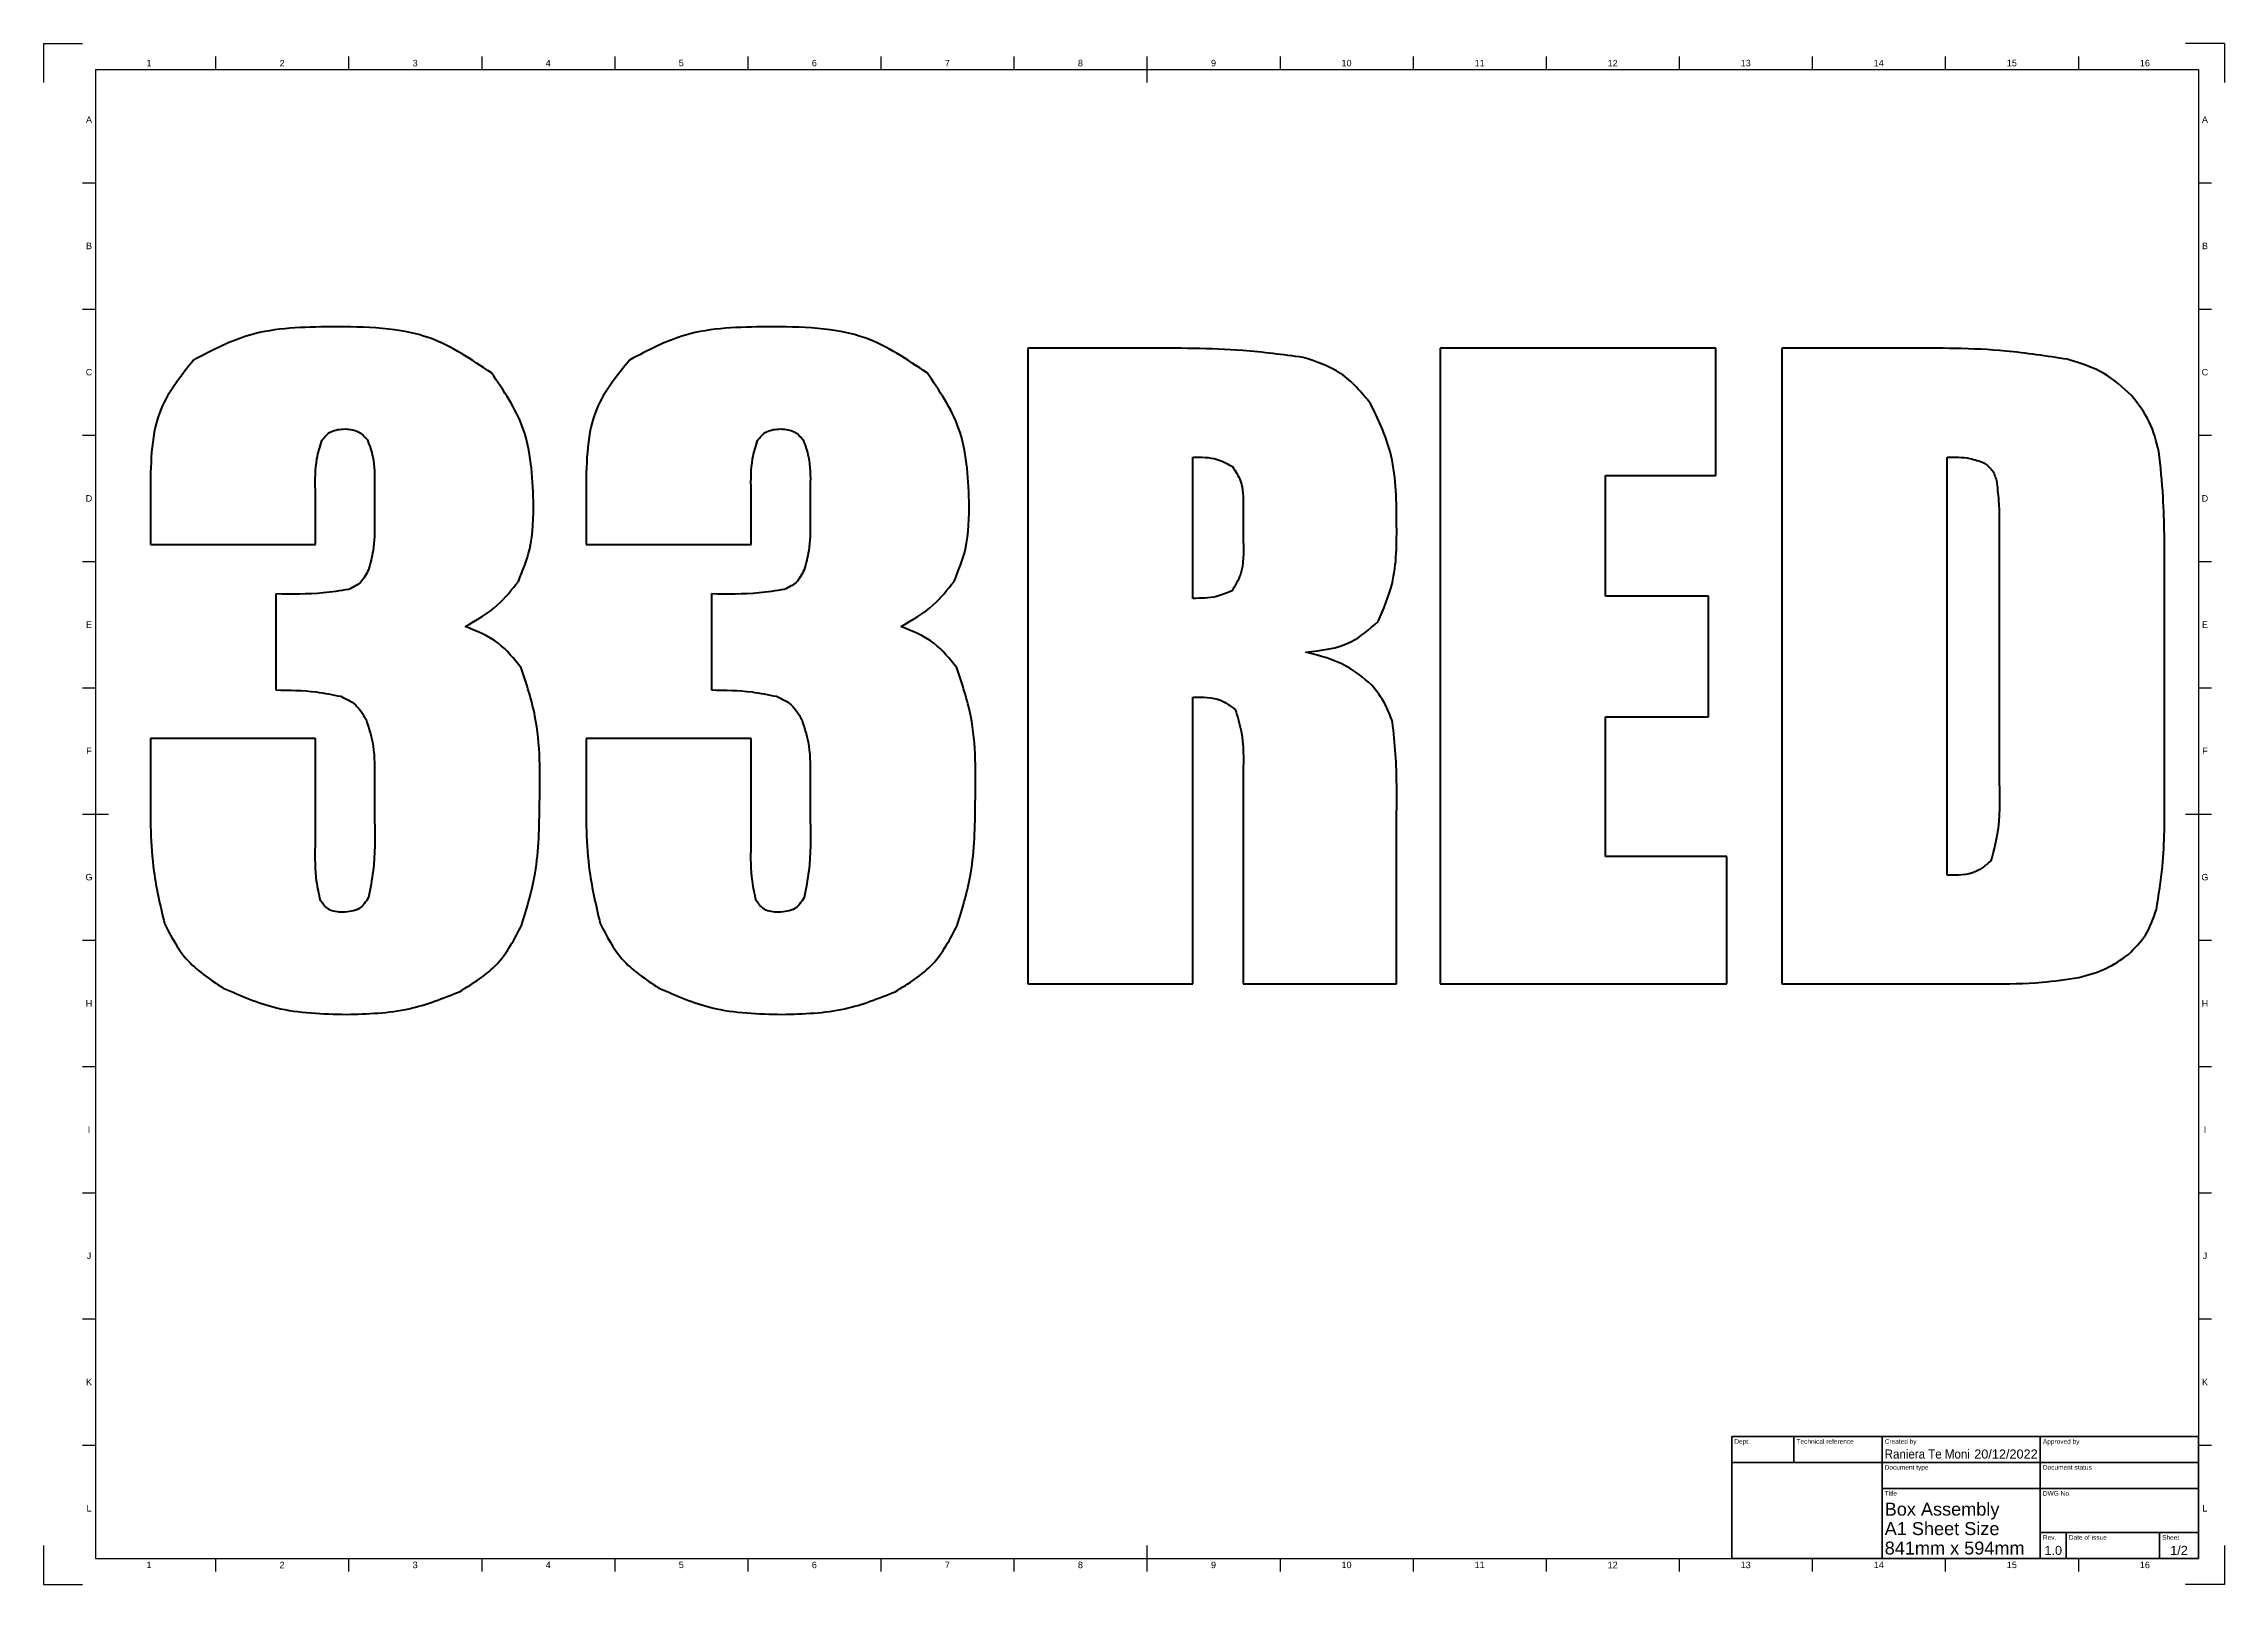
# Model space of a CAD drawing. Header units: millimetres. Extents: x 0 to 841, y 0 to 594.
import ezdxf
from ezdxf.enums import TextEntityAlignment as Align

# ---------------------------------------------------------------- set-up
doc = ezdxf.new("R2010")
doc.units = ezdxf.units.MM
doc.header["$LTSCALE"] = 0.75
for name, color, linetype, lineweight in [('BORDER', 7, 'Continuous', 25), ('TITLEBLOCK', 7, 'Continuous', 35), ('Visible', 7, 'Continuous', 50)]:
    doc.layers.add(name, color=color, linetype=linetype, lineweight=lineweight)
doc.styles.add('FusionTitle', font='arial.ttf')

# ---------------------------------------------------------------- blocks, each defined once
blk = doc.blocks.new('ISO_TITLEBLOCK')
at = {"layer": 'TITLEBLOCK'}
for p, q in [((0, 47), (-180, 47)), ((-180, 47), (-180, 0)), ((-156, 37), (-156, 47)), ((-122, 0), (-122, 47)), ((-61, 0), (-61, 47)), ((0, 0), (0, 47)), ((-180, 37), (0, 37)), ((-122, 27), (0, 27)), ((-61, 10), (0, 10)), ((-51, 0), (-51, 10)), ((-15, 0), (-15, 10)), ((-180, 0), (0, 0))]:
    blk.add_line(p, q, dxfattribs=at)
at = {"layer": 'TITLEBLOCK', "style": 'FusionTitle'}
for s, p in [('Dept.', (-179, 46)), ('Technical reference', (-155, 46)), ('Created by', (-121, 46)), ('Approved by', (-60, 46)), ('Document type', (-121, 36)), ('Document status', (-60, 36)), ('Title', (-121, 26)), ('DWG No.', (-60, 26)), ('Rev.', (-60, 9)), ('Date of issue', (-50, 9)), ('Sheet', (-14, 9))]:
    blk.add_text(s, height=1.8, dxfattribs=at).set_placement(p, align=Align.TOP_LEFT)
for tag, height, p in [('TECHNICAL_REFERENCE', 3.5, (-155, 42)), ('CREATED_BY', 3.5, (-121, 42)), ('APPROVED_BY', 3.5, (-60, 42)), ('DEPT', 3.5, (-179, 42)), ('DOCUMENT_TYPE', 3.5, (-121, 32)), ('DOCUMENT_STATUS', 3.5, (-60, 32)), ('TITLE_1', 5, (-121, 21.5)), ('TITLE_2', 5, (-121, 14)), ('TITLE_3', 5, (-121, 6.5)), ('DATE_OF_ISSUE', 3.5, (-50, 5))]:
    blk.add_attdef(tag, text='', height=height, dxfattribs=at).set_placement(p, align=Align.TOP_LEFT)
for tag, p in [('CREATED_DATE', (-62, 42)), ('APPROVED_DATE', (-0.99, 42))]:
    blk.add_attdef(tag, text='', height=3.5, dxfattribs=at).set_placement(p, align=Align.TOP_RIGHT)
for tag, height, p in [('DRAWING_NUMBER', 5, (-30.5, 19.75)), ('REV', 3.5, (-56, 4.85)), ('SHEET', 3.5, (-7.5, 4.85))]:
    blk.add_attdef(tag, text='', height=height, dxfattribs=at).set_placement(p, align=Align.TOP_CENTER)
blk = doc.blocks.new('ISO_A1_SHEET')
at = {"layer": 'BORDER'}
for p, q in [((66.31, 589), (66.31, 584)), ((117.62, 589), (117.62, 584)), ((168.94, 589), (168.94, 584)), ((220.25, 589), (220.25, 584)), ((271.56, 589), (271.56, 584)), ((322.88, 589), (322.88, 584)), ((374.19, 589), (374.19, 584)), ((425.5, 589), (425.5, 579)), ((476.81, 589), (476.81, 584)), ((528.12, 589), (528.12, 584)), ((579.44, 589), (579.44, 584)), ((630.75, 589), (630.75, 584)), ((682.06, 589), (682.06, 584)), ((733.38, 589), (733.38, 584)), ((784.69, 589), (784.69, 584)), ((20, 584), (831, 584)), ((20, 584), (20, 10)), ((831, 584), (831, 10)), ((15, 540.33), (20, 540.33)), ((831, 540.33), (836, 540.33)), ((15, 491.67), (20, 491.67)), ((831, 491.67), (836, 491.67)), ((15, 443), (20, 443)), ((831, 443), (836, 443)), ((15, 394.33), (20, 394.33)), ((831, 394.33), (836, 394.33)), ((15, 345.67), (20, 345.67)), ((831, 345.67), (836, 345.67)), ((15, 297), (25, 297)), ((826, 297), (836, 297)), ((15, 248.33), (20, 248.33)), ((831, 248.33), (836, 248.33)), ((15, 199.67), (20, 199.67)), ((831, 199.67), (836, 199.67)), ((15, 151), (20, 151)), ((831, 151), (836, 151)), ((15, 102.33), (20, 102.33)), ((831, 102.33), (836, 102.33)), ((15, 53.67), (20, 53.67)), ((831, 53.67), (836, 53.67)), ((20, 10), (831, 10)), ((66.31, 10), (66.31, 5)), ((117.62, 10), (117.62, 5)), ((168.94, 10), (168.94, 5)), ((220.25, 10), (220.25, 5)), ((271.56, 10), (271.56, 5)), ((322.88, 10), (322.88, 5)), ((374.19, 10), (374.19, 5)), ((425.5, 15), (425.5, 5)), ((476.81, 10), (476.81, 5)), ((528.12, 10), (528.12, 5)), ((579.44, 10), (579.44, 5)), ((630.75, 10), (630.75, 5)), ((682.06, 10), (682.06, 5)), ((733.38, 10), (733.38, 5)), ((784.69, 10), (784.69, 5))]:
    blk.add_line(p, q, dxfattribs=at)
at = {"layer": 'Defpoints'}
for p, q in [((0, 594), (15, 594)), ((0, 594), (0, 579)), ((841, 594), (826, 594)), ((841, 594), (841, 579)), ((0, 15), (0, 0)), ((841, 15), (841, 0)), ((0, 0), (15, 0)), ((841, 0), (826, 0))]:
    blk.add_line(p, q, dxfattribs=at)
at = {"layer": 'BORDER', "style": 'FusionTitle'}
for s, p in [('1', (40.66, 586.5)), ('2', (91.97, 586.5)), ('3', (143.28, 586.5)), ('4', (194.59, 586.5)), ('5', (245.91, 586.5)), ('6', (297.22, 586.5)), ('7', (348.53, 586.5)), ('8', (399.84, 586.5)), ('9', (451.16, 586.5)), ('10', (502.47, 586.5)), ('11', (553.78, 586.5)), ('12', (605.09, 586.5)), ('13', (656.41, 586.5)), ('14', (707.72, 586.5)), ('15', (759.03, 586.5)), ('16', (810.34, 586.5)), ('A', (17.5, 564.67)), ('A', (833.5, 564.67)), ('B', (17.5, 516)), ('B', (833.5, 516)), ('C', (17.5, 467.33)), ('C', (833.5, 467.33)), ('D', (17.5, 418.67)), ('D', (833.5, 418.67)), ('E', (17.5, 370)), ('E', (833.5, 370)), ('F', (17.5, 321.33)), ('F', (833.5, 321.33)), ('G', (17.5, 272.67)), ('G', (833.5, 272.67)), ('H', (17.5, 224)), ('H', (833.5, 224)), ('I', (17.5, 175.33)), ('I', (833.5, 175.33)), ('J', (17.5, 126.67)), ('J', (833.5, 126.67)), ('K', (17.5, 78)), ('K', (833.5, 78)), ('L', (17.5, 29.33)), ('L', (833.5, 29.33)), ('1', (40.66, 7.5)), ('2', (91.97, 7.5)), ('3', (143.28, 7.5)), ('4', (194.59, 7.5)), ('5', (245.91, 7.5)), ('6', (297.22, 7.5)), ('7', (348.53, 7.5)), ('8', (399.84, 7.5)), ('9', (451.16, 7.5)), ('10', (502.47, 7.5)), ('11', (553.78, 7.5)), ('12', (605.09, 7.5)), ('13', (656.41, 7.5)), ('14', (707.72, 7.5)), ('15', (759.03, 7.5)), ('16', (810.34, 7.5))]:
    blk.add_text(s, height=2.5, dxfattribs=at).set_placement(p, align=Align.MIDDLE)

msp = doc.modelspace()

# ---------------------------------------------------------------- linework, layer by layer
at = {"layer": 'Visible', "extrusion": (0, 1, 0)}
for p, q in [((424.63, 476.53), (379.53, 476.53)), ((379.53, 476.53), (379.53, 231.53)), ((644.83, 476.53), (538.6, 476.53)), ((538.6, 476.53), (538.6, 231.53)), ((644.83, 427.5), (644.83, 476.53)), ((718, 476.53), (670.34, 476.53)), ((670.34, 476.53), (670.34, 231.53)), ((443.24, 380.14), (443.24, 434.61)), ((734.04, 273.45), (734.04, 434.61)), ((41.17, 422.62), (41.17, 400.88)), ((104.8, 400.88), (104.8, 421.83)), ((127.64, 423.56), (127.64, 409.39)), ((209.19, 422.62), (209.19, 400.88)), ((272.82, 400.88), (272.82, 421.83)), ((295.66, 423.56), (295.66, 409.39)), ((602.31, 427.5), (644.83, 427.5)), ((602.31, 381.04), (602.31, 427.5)), ((462.61, 415.7), (462.61, 402.23)), ((754.17, 404.2), (754.17, 309.01)), ((41.17, 400.88), (104.8, 400.88)), ((209.19, 400.88), (272.82, 400.88)), ((817.88, 304.32), (817.88, 390.12)), ((89.52, 381.82), (89.52, 344.81)), ((257.55, 381.82), (257.55, 344.81)), ((642.11, 381.04), (602.31, 381.04)), ((642.11, 334.43), (642.11, 381.04)), ((443.24, 231.53), (443.24, 342)), ((602.31, 334.43), (642.11, 334.43)), ((602.31, 280.56), (602.31, 334.43)), ((41.17, 326.07), (41.17, 305.9)), ((104.8, 326.07), (41.17, 326.07)), ((104.8, 284.64), (104.8, 326.07)), ((209.19, 326.07), (209.19, 305.9)), ((272.82, 326.07), (209.19, 326.07)), ((272.82, 284.64), (272.82, 326.07)), ((127.64, 312.05), (127.64, 294.41)), ((295.66, 312.05), (295.66, 294.41)), ((462.61, 312.95), (462.61, 231.53)), ((521.78, 231.53), (521.78, 296.15)), ((649.07, 280.56), (602.31, 280.56)), ((649.07, 231.53), (649.07, 280.56)), ((379.53, 231.53), (443.24, 231.53)), ((462.61, 231.53), (521.78, 231.53)), ((538.6, 231.53), (649.07, 231.53)), ((670.34, 231.53), (750.69, 231.53))]:
    msp.add_line(p, q, dxfattribs=at)
at = {"layer": 'Visible'}
for points, knots in [([(110.94, 484.83), (100.21, 484.68), (81.45, 484.42), (64.93, 475.72), (57.86, 471.99)], [-5.528922, -5.528922, -5.528922, -5.528922, -2.366443, 0, 0, 0, 0]), ([(172.68, 467.04), (165.06, 472.19), (146.62, 484.66), (124.14, 484.77), (110.94, 484.83)], [-6.551561, -6.551561, -6.551561, -6.551561, -3.845281, 0, 0, 0, 0]), ([(278.97, 484.83), (268.23, 484.68), (249.47, 484.42), (232.96, 475.72), (225.89, 471.99)], [-5.528922, -5.528922, -5.528922, -5.528922, -2.366442, 0, 0, 0, 0]), ([(340.71, 467.04), (333.09, 472.19), (314.64, 484.66), (292.16, 484.77), (278.97, 484.83)], [-6.551561, -6.551561, -6.551561, -6.551561, -3.845281, 0, 0, 0, 0]), ([(57.86, 471.99), (53.02, 465.99), (41.55, 451.77), (41.31, 433.29), (41.17, 422.62)], [-5.345547, -5.345547, -5.345547, -5.345547, -3.089818, 0, 0, 0, 0]), ([(225.89, 471.99), (221.05, 465.99), (209.58, 451.77), (209.33, 433.29), (209.19, 422.62)], [-5.345547, -5.345547, -5.345547, -5.345547, -3.089818, 0, 0, 0, 0]), ([(485.69, 473.05), (477.95, 474.05), (457.69, 476.67), (437.25, 476.59), (424.63, 476.53)], [-6.121695, -6.121695, -6.121695, -6.121695, -3.78231, 0, 0, 0, 0]), ([(511.71, 455.27), (508.17, 459.57), (501.2, 468.02), (490.79, 471.4), (485.69, 473.05)], [-3.211315, -3.211315, -3.211315, -3.211315, -1.575471, 0, 0, 0, 0]), ([(780.43, 472.29), (772.53, 473.51), (751.86, 476.71), (730.93, 476.6), (718, 476.53)], [-6.264906, -6.264906, -6.264906, -6.264906, -3.869772, 0, 0, 0, 0]), ([(805.17, 458.37), (801.85, 461.41), (794.7, 467.96), (785.41, 470.78), (780.43, 472.29)], [-2.87133, -2.87133, -2.87133, -2.87133, -1.537517, 0, 0, 0, 0]), ([(188.91, 417.62), (188.46, 427.32), (187.63, 445.37), (177.41, 460.19), (172.68, 467.04)], [-5.294948, -5.294948, -5.294948, -5.294948, -2.44854, 0, 0, 0, 0]), ([(356.93, 417.62), (356.48, 427.32), (355.65, 445.37), (345.43, 460.19), (340.71, 467.04)], [-5.294948, -5.294948, -5.294948, -5.294948, -2.44854, 0, 0, 0, 0]), ([(521.78, 409.64), (521.68, 418.85), (521.51, 434.83), (514.63, 449.18), (511.71, 455.27)], [-4.721823, -4.721823, -4.721823, -4.721823, -2.003276, 0, 0, 0, 0]), ([(815.76, 436.81), (814.77, 440.7), (812.74, 448.63), (807.72, 455.09), (805.17, 458.37)], [-2.425614, -2.425614, -2.425614, -2.425614, -1.23343, 0, 0, 0, 0]), ([(104.8, 421.83), (104.75, 425.9), (104.67, 432.42), (106.54, 438.64), (107.24, 440.97)], [-1.938676, -1.938676, -1.938676, -1.938676, -0.726322, 0, 0, 0, 0]), ([(107.24, 440.97), (108.31, 442.27), (110.62, 445.11), (114.31, 445.33), (116.3, 445.45)], [-1.052905, -1.052905, -1.052905, -1.052905, -0.568362, 0, 0, 0, 0]), ([(116.3, 445.45), (118.09, 445.31), (121.53, 445.03), (123.8, 442.44), (124.88, 441.2)], [-0.9923469, -0.9923469, -0.9923469, -0.9923469, -0.4753148, 0, 0, 0, 0]), ([(124.88, 441.2), (125.67, 439.04), (127.76, 433.38), (127.68, 427.31), (127.64, 423.56)], [-1.798101, -1.798101, -1.798101, -1.798101, -1.112545, 0, 0, 0, 0]), ([(272.82, 421.83), (272.77, 425.9), (272.69, 432.42), (274.56, 438.64), (275.27, 440.97)], [-1.938676, -1.938676, -1.938676, -1.938676, -0.726322, 0, 0, 0, 0]), ([(275.27, 440.97), (276.33, 442.27), (278.64, 445.11), (282.33, 445.33), (284.32, 445.45)], [-1.052905, -1.052905, -1.052905, -1.052905, -0.568362, 0, 0, 0, 0]), ([(284.32, 445.45), (286.12, 445.31), (289.56, 445.03), (291.82, 442.44), (292.91, 441.2)], [-0.9923469, -0.9923469, -0.9923469, -0.9923469, -0.4753148, 0, 0, 0, 0]), ([(292.91, 441.2), (293.7, 439.04), (295.78, 433.38), (295.71, 427.31), (295.66, 423.56)], [-1.798101, -1.798101, -1.798101, -1.798101, -1.112545, 0, 0, 0, 0]), ([(443.24, 434.61), (446.43, 434.61), (451.82, 434.6), (456.53, 432.03), (458.45, 430.98)], [-1.585258, -1.585258, -1.585258, -1.585258, -0.648289, 0, 0, 0, 0]), ([(458.45, 430.98), (459.65, 429.15), (462.66, 424.57), (462.63, 419.03), (462.61, 415.7)], [-1.614647, -1.614647, -1.614647, -1.614647, -0.970311, 0, 0, 0, 0]), ([(734.04, 434.61), (737.01, 434.63), (741.89, 434.66), (746.47, 433.05), (748.27, 432.42)], [-1.44851, -1.44851, -1.44851, -1.44851, -0.569095, 0, 0, 0, 0]), ([(748.27, 432.42), (749.42, 431.56), (751.79, 429.8), (752.66, 426.98), (753.11, 425.53)], [-0.8615007, -0.8615007, -0.8615007, -0.8615007, -0.4423631, 0, 0, 0, 0]), ([(817.88, 390.12), (817.92, 399.83), (817.98, 415.43), (816.37, 430.94), (815.76, 436.81)], [-4.676103, -4.676103, -4.676103, -4.676103, -1.768232, 0, 0, 0, 0]), ([(753.11, 425.53), (753.42, 422.98), (754.26, 415.89), (754.2, 408.76), (754.17, 404.2)], [-2.138081, -2.138081, -2.138081, -2.138081, -1.365993, 0, 0, 0, 0]), ([(183.08, 386.69), (184.77, 390.81), (188.81, 400.68), (188.87, 411.38), (188.91, 417.62)], [-3.172869, -3.172869, -3.172869, -3.172869, -1.84926, 0, 0, 0, 0]), ([(351.1, 386.69), (352.79, 390.81), (356.84, 400.68), (356.9, 411.38), (356.93, 417.62)], [-3.172869, -3.172869, -3.172869, -3.172869, -1.84926, 0, 0, 0, 0]), ([(127.64, 409.39), (127.63, 405.76), (127.61, 399.56), (125.96, 393.6), (125.27, 391.11)], [-1.849366, -1.849366, -1.849366, -1.849366, -0.768843, 0, 0, 0, 0]), ([(295.66, 409.39), (295.65, 405.76), (295.63, 399.56), (293.98, 393.6), (293.3, 391.11)], [-1.849366, -1.849366, -1.849366, -1.849366, -0.768843, 0, 0, 0, 0]), ([(514.67, 371.21), (516.72, 375.99), (521.95, 388.18), (521.84, 401.53), (521.78, 409.64)], [-3.94517, -3.94517, -3.94517, -3.94517, -2.397583, 0, 0, 0, 0]), ([(462.61, 402.23), (462.77, 397.78), (463.03, 390.92), (459.53, 385.13), (458.3, 383.09)], [-1.997421, -1.997421, -1.997421, -1.997421, -0.704738, 0, 0, 0, 0]), ([(125.27, 391.11), (124.39, 389.35), (122.68, 385.94), (119.23, 384.33), (117.56, 383.55)], [-1.109171, -1.109171, -1.109171, -1.109171, -0.536861, 0, 0, 0, 0]), ([(293.3, 391.11), (292.42, 389.35), (290.71, 385.94), (287.25, 384.33), (285.58, 383.55)], [-1.109171, -1.109171, -1.109171, -1.109171, -0.536861, 0, 0, 0, 0]), ([(117.56, 383.55), (114.33, 383.06), (105.05, 381.64), (95.65, 381.75), (89.52, 381.82)], [-2.812771, -2.812771, -2.812771, -2.812771, -1.83544, 0, 0, 0, 0]), ([(162.6, 369.3), (166.99, 371.79), (174.93, 376.31), (180.56, 383.48), (183.08, 386.69)], [-2.709338, -2.709338, -2.709338, -2.709338, -1.214545, 0, 0, 0, 0]), ([(285.58, 383.55), (282.36, 383.06), (273.08, 381.64), (263.68, 381.75), (257.55, 381.82)], [-2.812771, -2.812771, -2.812771, -2.812771, -1.83544, 0, 0, 0, 0]), ([(330.63, 369.3), (335.01, 371.79), (342.95, 376.31), (348.58, 383.48), (351.1, 386.69)], [-2.709338, -2.709338, -2.709338, -2.709338, -1.214545, 0, 0, 0, 0]), ([(458.3, 383.09), (456.35, 382.23), (451.58, 380.14), (446.34, 380.14), (443.24, 380.14)], [-1.5487, -1.5487, -1.5487, -1.5487, -0.916617, 0, 0, 0, 0]), ([(486.67, 359.4), (492.78, 360.07), (503.39, 361.22), (511.31, 368.23), (514.67, 371.21)], [-3.104445, -3.104445, -3.104445, -3.104445, -1.31656, 0, 0, 0, 0]), ([(184.18, 353.31), (181.42, 356.78), (175.66, 364.02), (167.07, 367.49), (162.6, 369.3)], [-2.726971, -2.726971, -2.726971, -2.726971, -1.418641, 0, 0, 0, 0]), ([(352.21, 353.31), (349.44, 356.78), (343.69, 364.02), (335.1, 367.49), (330.63, 369.3)], [-2.726971, -2.726971, -2.726971, -2.726971, -1.418642, 0, 0, 0, 0]), ([(191.27, 301.22), (191.47, 312.52), (191.78, 330.33), (186.21, 347.16), (184.18, 353.31)], [-5.287603, -5.287603, -5.287603, -5.287603, -1.932164, 0, 0, 0, 0]), ([(359.29, 301.22), (359.49, 312.52), (359.81, 330.33), (354.24, 347.16), (352.21, 353.31)], [-5.287603, -5.287603, -5.287603, -5.287603, -1.932164, 0, 0, 0, 0]), ([(512.09, 346.84), (509.01, 349.42), (501.59, 355.61), (492.17, 358.01), (486.67, 359.4)], [-2.867089, -2.867089, -2.867089, -2.867089, -1.673821, 0, 0, 0, 0]), ([(520.19, 332.39), (519.36, 334.75), (517.5, 340.03), (514.02, 344.42), (512.09, 346.84)], [-1.666708, -1.666708, -1.666708, -1.666708, -0.920962, 0, 0, 0, 0]), ([(89.52, 344.81), (94.73, 344.75), (103.16, 344.66), (111.41, 343), (114.56, 342.37)], [-2.520861, -2.520861, -2.520861, -2.520861, -0.963608, 0, 0, 0, 0]), ([(114.56, 342.37), (116.6, 341.43), (120.79, 339.51), (123.13, 335.52), (124.33, 333.47)], [-1.350101, -1.350101, -1.350101, -1.350101, -0.694654, 0, 0, 0, 0]), ([(257.55, 344.81), (262.75, 344.75), (271.18, 344.66), (279.43, 343), (282.59, 342.37)], [-2.520861, -2.520861, -2.520861, -2.520861, -0.963608, 0, 0, 0, 0]), ([(282.59, 342.37), (284.63, 341.43), (288.82, 339.51), (291.15, 335.52), (292.35, 333.47)], [-1.350101, -1.350101, -1.350101, -1.350101, -0.694654, 0, 0, 0, 0]), ([(443.24, 342), (446.95, 342.07), (452.96, 342.19), (457.7, 338.66), (459.51, 337.31)], [-1.734293, -1.734293, -1.734293, -1.734293, -0.662884, 0, 0, 0, 0]), ([(459.51, 337.31), (460.39, 334.52), (462.9, 326.63), (462.72, 318.31), (462.61, 312.95)], [-2.469763, -2.469763, -2.469763, -2.469763, -1.594613, 0, 0, 0, 0]), ([(124.33, 333.47), (125.29, 330.58), (127.59, 323.64), (127.62, 316.32), (127.64, 312.05)], [-2.179275, -2.179275, -2.179275, -2.179275, -1.270605, 0, 0, 0, 0]), ([(292.35, 333.47), (293.31, 330.58), (295.61, 323.64), (295.64, 316.32), (295.66, 312.05)], [-2.179275, -2.179275, -2.179275, -2.179275, -1.270605, 0, 0, 0, 0]), ([(521.78, 296.15), (521.85, 304.12), (521.97, 316.24), (520.64, 328.28), (520.19, 332.39)], [-3.630371, -3.630371, -3.630371, -3.630371, -1.240952, 0, 0, 0, 0]), ([(41.17, 305.9), (41.14, 295.52), (41.09, 278.26), (45.03, 261.48), (46.6, 254.79)], [-5.154822, -5.154822, -5.154822, -5.154822, -2.054908, 0, 0, 0, 0]), ([(209.19, 305.9), (209.17, 295.52), (209.12, 278.26), (213.06, 261.48), (214.63, 254.79)], [-5.154822, -5.154822, -5.154822, -5.154822, -2.054908, 0, 0, 0, 0]), ([(754.17, 309.01), (754.31, 302.37), (754.51, 292.18), (751.9, 282.38), (750.99, 278.97)], [-3.032747, -3.032747, -3.032747, -3.032747, -1.054428, 0, 0, 0, 0]), ([(814.78, 260.21), (815.67, 265.73), (818.03, 280.32), (817.94, 295.12), (817.88, 304.32)], [-4.428538, -4.428538, -4.428538, -4.428538, -2.75337, 0, 0, 0, 0]), ([(127.64, 294.41), (127.73, 287.92), (127.89, 277.95), (125.95, 268.2), (125.27, 264.8)], [-2.977207, -2.977207, -2.977207, -2.977207, -1.039002, 0, 0, 0, 0]), ([(184.34, 254.03), (186.35, 260.71), (190.98, 276.07), (191.16, 292.14), (191.27, 301.22)], [-4.790981, -4.790981, -4.790981, -4.790981, -2.70611, 0, 0, 0, 0]), ([(295.66, 294.41), (295.76, 287.92), (295.91, 277.95), (293.98, 268.2), (293.3, 264.8)], [-2.977207, -2.977207, -2.977207, -2.977207, -1.039002, 0, 0, 0, 0]), ([(352.36, 254.03), (354.38, 260.71), (359, 276.07), (359.19, 292.14), (359.29, 301.22)], [-4.790981, -4.790981, -4.790981, -4.790981, -2.70611, 0, 0, 0, 0]), ([(106.77, 263.61), (106.2, 266.11), (104.64, 273.01), (104.74, 280.11), (104.8, 284.64)], [-2.117979, -2.117979, -2.117979, -2.117979, -1.353469, 0, 0, 0, 0]), ([(274.79, 263.61), (274.23, 266.11), (272.67, 273.01), (272.76, 280.11), (272.82, 284.64)], [-2.117979, -2.117979, -2.117979, -2.117979, -1.353469, 0, 0, 0, 0]), ([(750.99, 278.97), (749.13, 277.38), (744.36, 273.29), (737.95, 273.39), (734.04, 273.45)], [-1.835678, -1.835678, -1.835678, -1.835678, -1.1208, 0, 0, 0, 0]), ([(115.51, 259.13), (113.5, 259.22), (109.85, 259.4), (107.72, 262.31), (106.77, 263.61)], [-1.030767, -1.030767, -1.030767, -1.030767, -0.462406, 0, 0, 0, 0]), ([(125.27, 264.8), (124.21, 263.14), (121.94, 259.63), (117.74, 259.3), (115.51, 259.13)], [-1.189054, -1.189054, -1.189054, -1.189054, -0.630412, 0, 0, 0, 0]), ([(283.53, 259.13), (281.52, 259.22), (277.88, 259.4), (275.75, 262.31), (274.79, 263.61)], [-1.030767, -1.030767, -1.030767, -1.030767, -0.462406, 0, 0, 0, 0]), ([(293.3, 264.8), (292.23, 263.14), (289.97, 259.63), (285.76, 259.3), (283.53, 259.13)], [-1.189055, -1.189055, -1.189055, -1.189055, -0.630412, 0, 0, 0, 0]), ([(46.6, 254.79), (49.07, 249.98), (54.37, 239.67), (64.1, 233.3), (69.28, 229.91)], [-3.418661, -3.418661, -3.418661, -3.418661, -1.822134, 0, 0, 0, 0]), ([(160.4, 228.5), (165.63, 231.71), (175.95, 238.03), (181.57, 248.75), (184.34, 254.03)], [-3.55836, -3.55836, -3.55836, -3.55836, -1.753771, 0, 0, 0, 0]), ([(214.63, 254.79), (217.1, 249.98), (222.4, 239.67), (232.12, 233.3), (237.31, 229.91)], [-3.418661, -3.418661, -3.418661, -3.418661, -1.822134, 0, 0, 0, 0]), ([(328.42, 228.5), (333.66, 231.71), (343.97, 238.03), (349.59, 248.75), (352.36, 254.03)], [-3.55836, -3.55836, -3.55836, -3.55836, -1.753771, 0, 0, 0, 0]), ([(803.96, 242.8), (806.36, 245.17), (811.35, 250.09), (813.61, 256.75), (814.78, 260.21)], [-2.07468, -2.07468, -2.07468, -2.07468, -1.078713, 0, 0, 0, 0]), ([(784.89, 234.03), (788.47, 234.97), (795.34, 236.79), (801.16, 240.85), (803.96, 242.8)], [-2.113641, -2.113641, -2.113641, -2.113641, -1.014188, 0, 0, 0, 0]), ([(69.28, 229.91), (76.02, 226.95), (91.11, 220.34), (107.63, 219.96), (116.77, 219.75)], [-4.897732, -4.897732, -4.897732, -4.897732, -2.711158, 0, 0, 0, 0]), ([(116.77, 219.75), (124.95, 219.97), (140.02, 220.38), (154, 225.95), (160.4, 228.5)], [-4.48057, -4.48057, -4.48057, -4.48057, -2.049083, 0, 0, 0, 0]), ([(237.31, 229.91), (244.04, 226.95), (259.13, 220.34), (275.65, 219.96), (284.79, 219.75)], [-4.897732, -4.897732, -4.897732, -4.897732, -2.711158, 0, 0, 0, 0]), ([(284.79, 219.75), (292.97, 219.97), (308.05, 220.38), (322.03, 225.95), (328.42, 228.5)], [-4.48057, -4.48057, -4.48057, -4.48057, -2.049083, 0, 0, 0, 0]), ([(750.69, 231.53), (757.36, 231.55), (768.83, 231.57), (780.16, 233.3), (784.89, 234.03)], [-3.433261, -3.433261, -3.433261, -3.433261, -1.434757, 0, 0, 0, 0])]:
    msp.add_open_spline(points, degree=3, knots=knots, dxfattribs=at)

# ---------------------------------------------------------------- block references
at = {"layer": 'BORDER'}
msp.add_blockref('ISO_A1_SHEET', (0, 0), dxfattribs=at)
at = {"layer": 'TITLEBLOCK'}
ref = msp.add_blockref('ISO_TITLEBLOCK', (831, 10), dxfattribs=at)
ref.add_attrib('REV', '1.0', dxfattribs={"height": 3.5, "style": 'FusionTitle'}).set_placement((775, 14.85), align=Align.TOP_CENTER)
ref.add_attrib('TITLE_3', '841mm x 594mm', dxfattribs={"height": 5, "style": 'FusionTitle'}).set_placement((710, 16.5), align=Align.TOP_LEFT)
ref.add_attrib('CREATED_DATE', '20/12/2022', dxfattribs={"height": 3.5, "style": 'FusionTitle'}).set_placement((769, 52), align=Align.TOP_RIGHT)
ref.add_attrib('SHEET', '1/2', dxfattribs={"height": 3.5, "style": 'FusionTitle'}).set_placement((823.5, 14.85), align=Align.TOP_CENTER)
ref.add_attrib('TITLE_2', 'A1 Sheet Size', dxfattribs={"height": 5, "style": 'FusionTitle'}).set_placement((710, 24), align=Align.TOP_LEFT)
ref.add_attrib('TITLE_1', 'Box Assembly', dxfattribs={"height": 5, "style": 'FusionTitle'}).set_placement((710, 31.5), align=Align.TOP_LEFT)
ref.add_attrib('CREATED_BY', 'Raniera Te Moni', dxfattribs={"height": 3.5, "style": 'FusionTitle', "width": 0.90855}).set_placement((710, 52), align=Align.TOP_LEFT)

doc.saveas('drawing.dxf')
